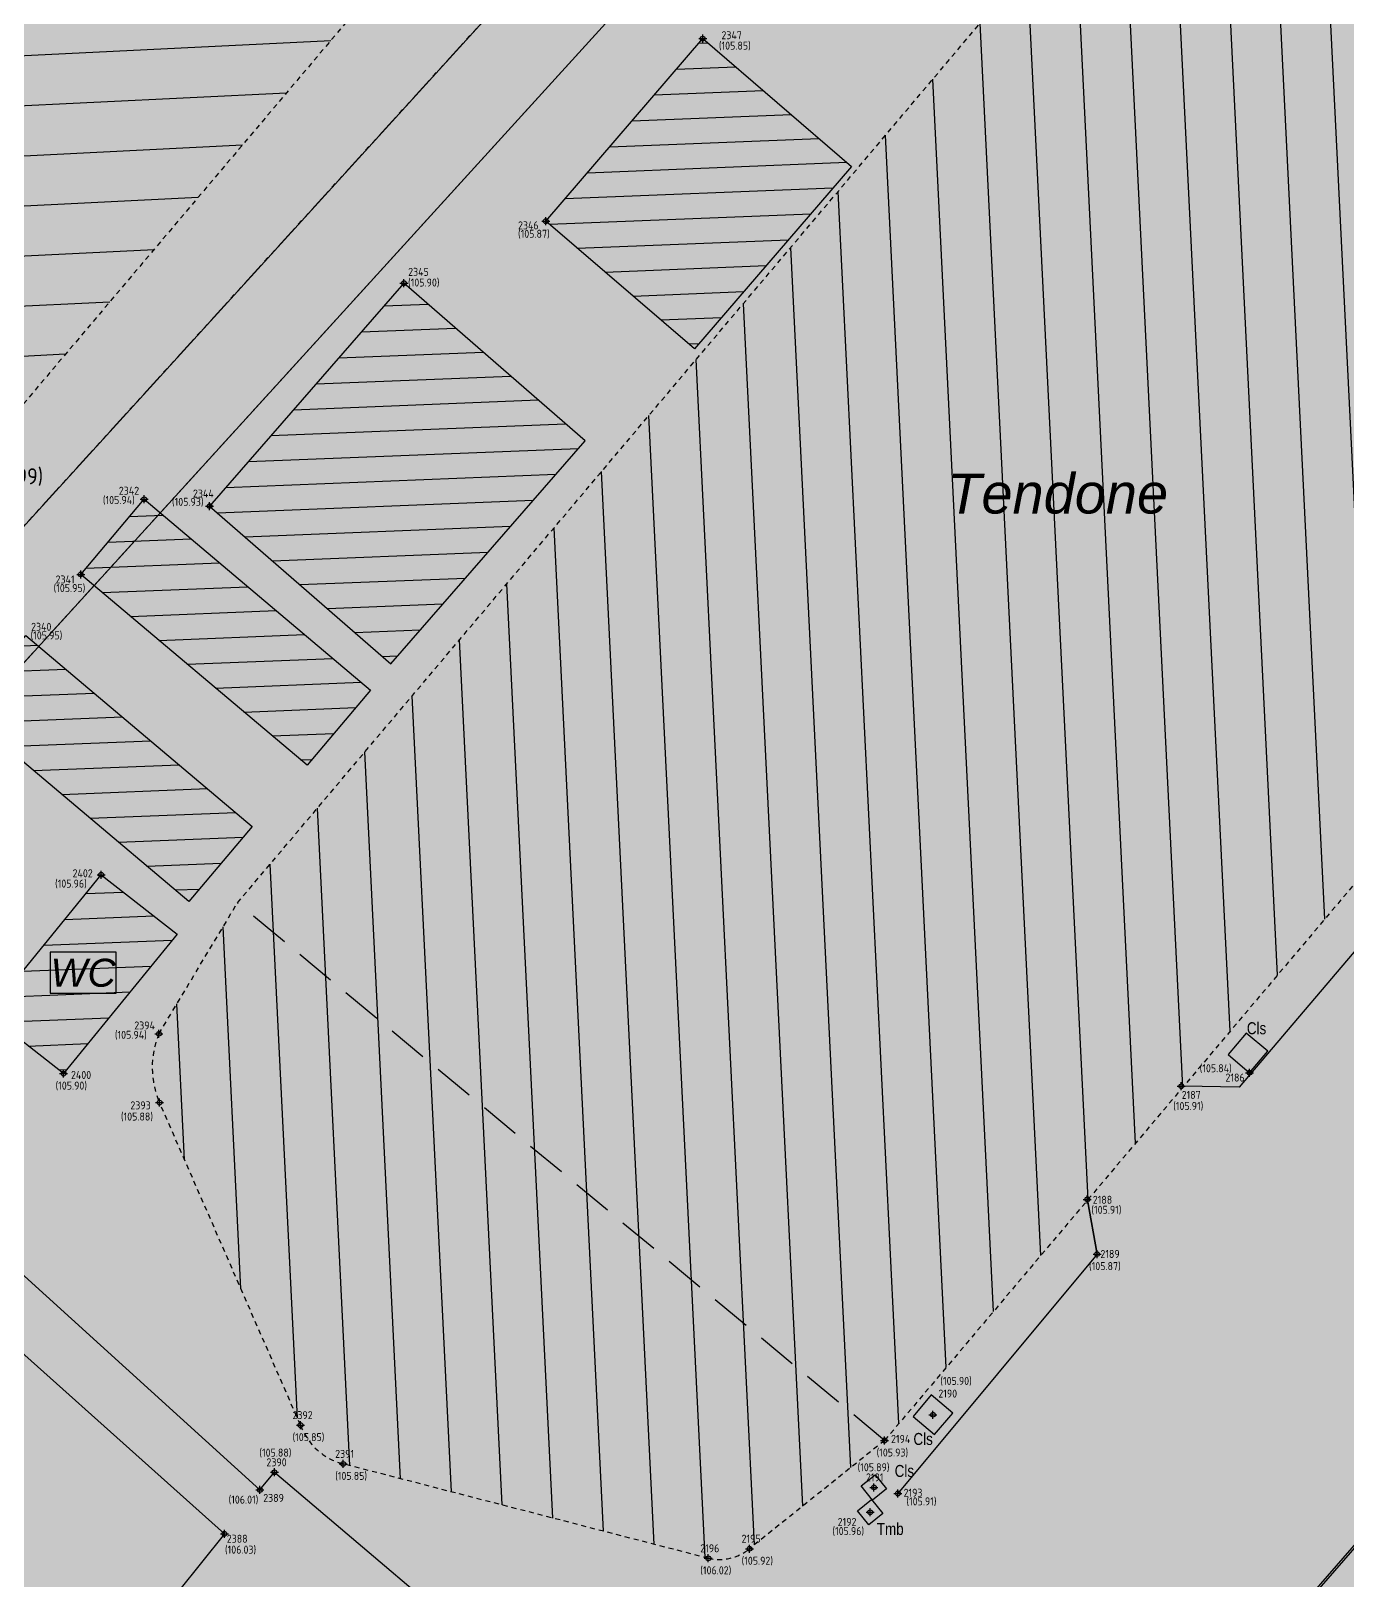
# Model space of a CAD drawing. Extents: x 9555 to 11275, y -8412 to -6382.
# Drawn here: x 10389.65 to 10422.53, y -7851.13 to -7812.42 of the extents above; entities that cross this region are included whole.
import ezdxf
from ezdxf.enums import TextEntityAlignment as Align

# ---------------------------------------------------------------- set-up
doc = ezdxf.new("R2010")
doc.units = 0
doc.header["$MEASUREMENT"] = 0
doc.header["$XCLIPFRAME"] = 2
doc.header["$PDMODE"] = 33
doc.header["$PDSIZE"] = 0.12
for name, pattern in [('DASHEDX2', [1.5, 1, -0.5]), ('HIDDEN2', [0.1875, 0.125, -0.0625]), ('PHANTOM2', [1.25, 0.625, -0.125, 0.125, -0.125, 0.125, -0.125])]:
    doc.linetypes.add(name, pattern=pattern)
doc.layers.get('0').update_dxf_attribs({"color": 53, "lineweight": 50})
for name, color, linetype in [('01_PROG', 7, 'Continuous'), ('02_CAT', 7, 'Continuous'), ('Conf Lotti-Retino', 253, 'Continuous'), ('GEI-Nome_P', 6, 'Continuous'), ('GEI-Punti', 7, 'Continuous'), ('Gei-Punti_3D', 3, 'Continuous'), ('GEI-Quote_P', 3, 'Continuous'), ('GEI-Simboli', 6, 'Continuous'), ('Immagine', 181, 'Continuous'), ('Ril-Aiuola_Retino', 85, 'Continuous'), ('Ril-Fabbr_Retino', 8, 'Continuous'), ('Ril-Rec', 4, 'Continuous'), ('Ril-Strada_Marciapiede', 4, 'Continuous'), ('Ril-Struttura_cls', 4, 'Continuous'), ('Ril-Tomb_CEMENTO-Cls', 5, 'Continuous'), ('Ril-Tombino', 5, 'Continuous')]:
    doc.layers.add(name, color=color, linetype=linetype)
for name, color, linetype, lineweight in [('Conf Lotti', 2, 'PHANTOM2', 30), ('Fr01 Fgl. 957D', 140, 'Continuous', 30), ('Ril-Fabbr_Container-Prefabbricato', 7, 'Continuous', 30), ('Ril-Fabbr_Tendone', 7, 'HIDDEN2', 30)]:
    doc.layers.add(name, color=color, linetype=linetype, lineweight=lineweight)
doc.styles.add('ArialCorsivo', font='ariali.ttf')
doc.styles.add('HELVLA', font='helvl', dxfattribs={"width": 0.8})
doc.styles.get("Standard").update_dxf_attribs({"font": 'isocp.shx'})
picture_1 = doc.add_image_def('image1.png', size_in_pixel=(3510, 4950))
picture_2 = doc.add_image_def('image3.png', size_in_pixel=(3510, 4950))
pattern_1 = [(90, (-0.72, 1.08), (-1.14, 0.66), [0.06, -1.005, 0.045, -0.435, 0.09, -1.065]), (100, (-1.335, 0.795), (-1.42672142, 0.40338068), [0.105, -0.255, 0.135, -0.795, 0.075, -0.99]), (110, (-0.855, 0.645), (-1.104881267, 0.66735477), [0.12, -0.825, 0.105, -0.615, 0.075, -0.48]), (120, (-0.765, 1.08), (-1.27025934, -0.10984628), [0.075, -0.495, 0.06, -0.735, 0.045, -0.975]), (130, (-1.095, 0.66), (-1.081851777, 0.169179587), [0.06, -0.66, 0.045, -0.42, 0.12, -0.765]), (140, (-0.555, 0.885), (-1.17866747, -0.40123932), [0.03, -0.555, 0.075, -0.915, 0.09, -0.465]), (150, (-0.66, 0.93), (-1.11853829, -0.49736515), [0.075, -0.615, 0.03, -0.72, 0.06, -0.555]), (160, (-0.48, 0.765), (-1.07793424, -0.54946135), [0.045, -0.285, 0.09, -0.48, 0.06, -0.66]), (170, (-1.365, 0.84), (-0.82359725, -1.04282672), [0.105, -0.66, 0.045, -0.78, 0.09, -0.735]), (180, (-0.72, 0.93), (-0.555, -1.32), [0.09, -0.465, 0.06, -0.915, 0.03, -0.93]), (190, (-1.185, 0.69), (-0.72572646, -1.239857295), [0.105, -0.585, 0.09, -0.48, 0.105, -1.095]), (200, (-0.33, 0.585), (-0.40845569, -1.20220171), [0.12, -0.39, 0.06, -0.795, 0.09, -0.87]), (210, (-0.51, 0.18), (-0.14246134, -1.43324972), [0.075, -1.005, 0.09, -0.465, 0.105, -0.615]), (220, (-0.18, 0.51), (-0.356330406, -1.395538836), [0.045, -0.33, 0.06, -0.645, 0.12, -0.84]), (230, (-1.38, 0.06), (0.17102844, -1.10298426), [0.09, -0.54, 0.105, -0.465, 0.06, -0.63]), (240, (-0.09, 1.305), (0.60383629, -1.02412486), [0.06, -0.42, 0.12, -0.93, 0.105, -0.855]), (250, (-0.93, 0.315), (0.81214345, -1.18950537), [0.09, -0.63, 0.075, -0.57, 0.06, -0.915]), (260, (-0.57, 0.405), (0.845615826, -1.078220235), [0.135, -0.495, 0.09, -0.675, 0.12, -0.66])]

# ---------------------------------------------------------------- blocks, each defined once
blk = doc.blocks.new('Prefabb-N')
at = {"layer": 'Ril-Fabbr_Container-Prefabbricato', "color": 6}
blk.add_lwpolyline([(-0.825, -0.514), (0.825, -0.514), (0.825, 0.514), (-0.825, 0.514)], close=True, dxfattribs=at)
at = {"layer": 'Ril-Fabbr_Container-Prefabbricato', "color": 6, "style": 'ArialCorsivo', "flags": 4}
blk.add_attdef('Nm', text='', height=0.7, dxfattribs=at).set_placement((0, 0), align=Align.MIDDLE)
blk = doc.blocks.new('20043-1_Prog-Confini')
at = {"layer": 'Conf Lotti-Retino'}
h = blk.add_hatch(color=41, dxfattribs=at)
h.paths.add_polyline_path([(10374.985, -7844.136), (10442.939, -7769.415), (10408.825, -7738.391), (10347.147, -7755.842), (10315.8, -7790.312)])
h.paths.add_polyline_path([(10420.764, -7790.38), (10376.072, -7749.737), (10373.722, -7750.402), (10338.402, -7789.24), (10384.049, -7830.752)], flags=16)
for points in [[(10420.764, -7790.38), (10376.072, -7749.737), (10373.722, -7750.402), (10338.402, -7789.24), (10384.049, -7830.752)], [(10374.985, -7844.136), (10442.939, -7769.415), (10528.018, -7846.787), (10491.686, -7886.738), (10437.68, -7837.623), (10406.058, -7872.394)]]:
    blk.add_hatch(color=41, dxfattribs=at).paths.add_polyline_path(points)
at = {"layer": 'Conf Lotti'}
blk.add_line((10374.985, -7844.136), (10442.939, -7769.415), dxfattribs=at)
blk.add_lwpolyline([(10420.764, -7790.38), (10376.072, -7749.737), (10373.722, -7750.402), (10338.402, -7789.24), (10384.049, -7830.752)], close=True, dxfattribs=at)
blk.add_lwpolyline([(10420.764, -7790.38), (10376.072, -7749.737), (10373.722, -7750.402), (10338.402, -7789.24), (10384.049, -7830.752)], close=True, dxfattribs=at)
blk = doc.blocks.new('-Fgl. 957D Estratto Foglio Intero_PostFR1')
at = {"layer": 'Immagine'}
image = blk.add_image(picture_1, insert=(10047.107, -8052.467), size_in_units=(594.323, 838.148), rotation=0.001621, dxfattribs=at)
image.set_boundary_path([(307.502, 335.181), (3170.12, 4586.921)])
image.dxf.flags = 15
blk = doc.blocks.new('-Fgl. 958 Estratto Foglio Intero_PostFR3')
at = {"layer": 'Immagine'}
image = blk.add_image(picture_2, insert=(9716.786, -8308.175), size_in_units=(1485.814, 2095.379), rotation=-0.001044, dxfattribs=at)
image.set_boundary_path([(486.986, 415.0435), (2987.88, 4584.8433)])
image.dxf.flags = 15
blk = doc.blocks.new('- Fogli_Unione (Estratti_20043_SpostatoComeAll.957E_SuRIL_PostFR1-FR2-FR3 (2021-02-08)')
for name in ['-Fgl. 958 Estratto Foglio Intero_PostFR3', '-Fgl. 957D Estratto Foglio Intero_PostFR1']:
    blk.add_blockref(name, (0, 0))
blk = doc.blocks.new('2493-1_PostFRAZ')
at = {"layer": 'Fr01 Fgl. 957D'}
blk.add_line((10374.985, -7844.136), (10442.939, -7769.415), dxfattribs=at)
blk.add_lwpolyline([(10420.764, -7790.38), (10376.072, -7749.737), (10373.722, -7750.402), (10338.402, -7789.24), (10384.049, -7830.752)], close=True, dxfattribs=at)
at = {"layer": '02_CAT'}
blk.add_blockref('- Fogli_Unione (Estratti_20043_SpostatoComeAll.957E_SuRIL_PostFR1-FR2-FR3 (2021-02-08)', (2.401, 6.764), dxfattribs=at)

msp = doc.modelspace()

# ---------------------------------------------------------------- hatches: boundary and pattern name
at = {"layer": 'Ril-Aiuola_Retino'}
h = msp.add_hatch(dxfattribs=at)
h.set_pattern_fill('TEXTURE', color=256, scale=1.5, angle=90, style=0)
h.set_pattern_definition(pattern_1)
h.paths.add_polyline_path([(10377.265, -7845.645), (10377.289, -7845.742), (10377.218, -7845.759), (10385.452, -7858.745), (10391.08, -7863.774), (10391.871, -7862.896), (10391.871, -7862.804, -0.350264), (10391.482, -7862.316, -0.913739), (10392.474, -7862.227), (10393.937, -7860.602)])
h.paths.add_polyline_path([(10413.584, -7868.804, 0.236892), (10413.172, -7866.856), (10413.266, -7866.782), (10416.752, -7862.793), (10416.752, -7862.663, 0.183214), (10419.069, -7862.774), (10425.972, -7855.113, 0.263005), (10425.826, -7853.767), (10425.923, -7853.697), (10428.699, -7847.691), (10428.699, -7847.57), (10429.688, -7847.687), (10430.658, -7847.584), (10430.925, -7847.317), (10433.357, -7840.757), (10433.47, -7840.798), (10435.746, -7835.473), (10435.616, -7835.625), (10435.559, -7835.577), (10414.821, -7859.413), (10414.821, -7859.444), (10414.793, -7859.444), (10405.04, -7870.655), (10404.866, -7870.841), (10405.318, -7871.264), (10404.908, -7871.702), (10404.456, -7871.279), (10402.01, -7873.895), (10405.262, -7876.666, 0.283255), (10406.326, -7876.831)])
h.paths.add_polyline_path([(10411.15, -7867.233, -1), (10411.85, -7867.233, -1)], flags=16)
h.paths.add_polyline_path([(10405.502, -7874.131, -1), (10404.802, -7874.131, -1)], flags=16)
h.paths.add_polyline_path([(10404.318, -7873.251), (10404.045, -7873.543), (10403.753, -7873.27), (10404.026, -7872.978)], flags=16)
h.paths.add_polyline_path([(10417.145, -7860.806, -1), (10417.945, -7860.806, -1)], flags=16)
h.paths.add_polyline_path([(10404.28, -7871.945), (10404.88, -7871.945), (10404.88, -7871.522), (10404.28, -7871.522)], flags=24)
h.paths.add_polyline_path([(10403.414, -7872.995), (10404.013, -7872.995), (10404.013, -7872.572), (10403.414, -7872.572)], flags=24)
h = msp.add_hatch(dxfattribs=at)
h.set_pattern_fill('TEXTURE', color=256, scale=1.5, angle=90)
h.set_pattern_definition(pattern_1)
h.paths.add_polyline_path([(10421.277, -7874.588), (10418.837, -7872.375), (10418.767, -7872.375), (10415.857, -7875.578), (10418.298, -7877.866)])
h.paths.add_polyline_path([(10418.625, -7874.349, -1), (10419.125, -7874.349, -1)], flags=16)
h.paths.add_polyline_path([(10366.64, -7934.316), (10366.22, -7933.14, -0.221447), (10363.715, -7933.153), (10356.141, -7941.233), (10348.064, -7950.231, 0.679608), (10350.238, -7952.359), (10350.758, -7952.048), (10350.541, -7951.847), (10357.644, -7944.175)])
h.paths.add_polyline_path([(10356.517, -7942.781), (10356.15, -7943.19), (10355.74, -7942.823), (10356.108, -7942.413)], flags=16)
h.paths.add_polyline_path([(10354.108, -7945.641), (10353.574, -7946.236), (10352.979, -7945.701), (10353.513, -7945.106)], flags=16)
h.paths.add_polyline_path([(10376.527, -7923.496), (10374.281, -7921.441), (10374.273, -7921.441), (10371.294, -7924.727), (10371.191, -7925.686), (10370.474, -7926.5), (10370.474, -7926.451), (10369.553, -7926.669), (10369.065, -7927.265), (10372.366, -7928.042)])
edge = h.paths.add_edge_path(flags=16)
edge.add_ellipse((10370.869, -7926.24), major_axis=(-0.158, -0.158), ratio=0.447214, start_angle=0, end_angle=360)
edge.add_line((10371.033, -7926.24), (10370.988, -7926.24))
edge.add_ellipse((10370.869, -7926.24), major_axis=(-0.158, -0.158), ratio=0.447214, start_angle=0, end_angle=360)
edge.add_line((10370.705, -7926.24), (10370.749, -7926.24))
edge = h.paths.add_edge_path(flags=16)
edge.add_ellipse((10370.869, -7926.24), major_axis=(-0.158, -0.158), ratio=0.447214, start_angle=0, end_angle=360)
h.paths.add_polyline_path([(10391.814, -7906.792), (10389.46, -7904.684), (10376.513, -7918.969), (10378.775, -7921.04)])
h.paths.add_polyline_path([(10449.631, -7852.169), (10445.877, -7854.903), (10443.598, -7857.444), (10467.061, -7878.931), (10468.6, -7877.263), (10459.662, -7865.327)])
h.paths.add_polyline_path([(10447.756, -7858.176, -1), (10447.256, -7858.176, -1)], flags=16)
h.paths.add_polyline_path([(10452.923, -7862.827, -1), (10452.423, -7862.827, -1)], flags=16)
h.paths.add_polyline_path([(10457.617, -7867.317, -1), (10457.117, -7867.317, -1)], flags=16)
h.paths.add_polyline_path([(10461.858, -7871.503, -1), (10461.458, -7871.503, -1)], flags=16)
h.paths.add_polyline_path([(10466.48, -7875.691, -1), (10465.98, -7875.691, -1)], flags=16)
h.paths.add_polyline_path([(10442.633, -7852.719), (10439.683, -7850.073), (10437.07, -7852.987), (10438.942, -7854.663), (10439.942, -7853.545), (10440.925, -7854.546)])
h.paths.add_polyline_path([(10439.601, -7851.025, -1), (10440.201, -7851.025, -1)], flags=16)
h.paths.add_polyline_path([(10436.565, -7857.765), (10434.075, -7855.528), (10421.405, -7869.471), (10423.884, -7871.719)])
h.paths.add_polyline_path([(10432.223, -7859.253, -1), (10432.723, -7859.253, -1)], flags=16)
h.paths.add_polyline_path([(10428.227, -7864.357, -1), (10427.727, -7864.357, -1)], flags=16)
h.paths.add_polyline_path([(10423.728, -7869.501, -1), (10423.128, -7869.501, -1)], flags=16)
h.paths.add_polyline_path([(10415.899, -7880.521), (10413.419, -7878.239), (10395.983, -7897.519), (10398.381, -7899.745)])
h.paths.add_polyline_path([(10412.528, -7881.195, -1), (10413.228, -7881.195, -1)], flags=16)
h.paths.add_polyline_path([(10408.427, -7886.461, -1), (10407.927, -7886.461, -1)], flags=16)
h.paths.add_polyline_path([(10403.817, -7891.468, -1), (10403.367, -7891.468, -1)], flags=16)
h.paths.add_polyline_path([(10399.337, -7896.598, -1), (10398.537, -7896.598, -1)], flags=16)
edge = h.paths.add_edge_path()
edge.add_line((10337.975, -7966.122), (10345.57, -7957.795))
edge.add_arc((10344.121, -7956.981), 1.662, 330.6636, 483.5402)
edge.add_line((10343.203, -7955.595), (10335.607, -7963.922))
edge.add_arc((10337.056, -7964.736), 1.662, 150.6636, 303.5402)
edge = h.paths.add_edge_path(flags=16)
edge.add_ellipse((10343.602, -7955.995), major_axis=(0.125, 0.136), ratio=0.702703, start_angle=0, end_angle=360)
edge = h.paths.add_edge_path(flags=16)
edge.add_arc((10340.588, -7960.779), 0.2, 0, 360)
h.paths.add_polyline_path([(10356.194, -7942.401), (10356.793, -7942.401), (10356.793, -7941.978), (10356.194, -7941.978)], flags=24)
h.paths.add_polyline_path([(10337.612, -7962.717), (10338.203, -7963.256), (10338.743, -7962.665), (10338.152, -7962.126)], flags=16)
h.paths.add_polyline_path([(10336.928, -7963.891), (10337.371, -7964.296), (10337.775, -7963.852), (10337.332, -7963.448)], flags=16)
at = {"layer": 'Ril-Fabbr_Retino'}
h = msp.add_hatch(dxfattribs=at)
h.set_pattern_fill('ANSI31', color=256, scale=10, angle=-42.1821, style=0)
h.set_pattern_definition([(2.8179, (10124.551, -7924.9433), (-0.061452, 1.2484885), [])])
h.paths.add_polyline_path([(10410.751, -7796.557), (10388.204, -7823.225), (10341.901, -7784.09), (10364.293, -7757.441)])
h = msp.add_hatch(dxfattribs=at)
h.set_pattern_fill('ANSI31', color=256, scale=10, angle=47.8179, style=0)
h.set_pattern_definition([(92.8179, (1107.4237, 1995.9194), (-1.24848853, -0.06145226), [])])
h.paths.add_polyline_path([(10438.194, -7815.394), (10410.975, -7847.646), (10407.602, -7850.351), (10406.571, -7850.591), (10397.449, -7848.231), (10396.383, -7847.263), (10392.862, -7839.2), (10392.847, -7837.481), (10394.809, -7834.207), (10422.029, -7801.954), (10425.438, -7799.031), (10427.058, -7798.846), (10435.802, -7801.118), (10436.616, -7801.866), (10440.421, -7810.398), (10440.391, -7811.74)])
h = msp.add_hatch(dxfattribs=at)
h.set_pattern_fill('ANSI31', color=256, scale=5, angle=317.29473, style=0)
h.paths.add_polyline_path([(10402.512, -7817.171), (10406.431, -7812.609), (10410.148, -7815.802), (10406.229, -7820.364)])
h = msp.add_hatch(dxfattribs=at)
h.set_pattern_fill('ANSI31', color=256, scale=5, angle=317.29473, style=0)
h.paths.add_polyline_path([(10398.636, -7828.233), (10403.491, -7822.662), (10398.968, -7818.72), (10394.113, -7824.291)])
h = msp.add_hatch(dxfattribs=at)
h.set_pattern_fill('ANSI31', color=256, scale=5, angle=317.29473, style=0)
h.paths.add_polyline_path([(10390.892, -7825.999), (10392.477, -7824.121), (10398.133, -7828.892), (10396.548, -7830.771)])
h = msp.add_hatch(dxfattribs=at)
h.set_pattern_fill('ANSI31', color=256, scale=5, angle=317.29473, style=0)
h.paths.add_polyline_path([(10389.521, -7827.528), (10395.178, -7832.298), (10393.595, -7834.176), (10387.937, -7829.406)])
h = msp.add_hatch(dxfattribs=at)
h.set_pattern_fill('ANSI31', color=256, scale=5, angle=317.29473, style=0)
edge = h.paths.add_edge_path()
edge.add_line((10391.403, -7833.506), (10393.3, -7834.99))
edge.add_line((10393.3, -7834.99), (10390.463, -7838.477))
edge.add_line((10390.463, -7838.477), (10388.566, -7836.993))
edge.add_line((10388.566, -7836.993), (10391.403, -7833.507))

# ---------------------------------------------------------------- linework, layer by layer
at = {"layer": 'GEI-Punti'}
for p in [(10406.431, -7812.609), (10402.512, -7817.171), (10398.968, -7818.72), (10392.477, -7824.121), (10394.113, -7824.291), (10390.892, -7825.999), (10391.403, -7833.507), (10392.847, -7837.481), (10390.463, -7838.477), (10420.094, -7838.454), (10418.388, -7838.793), (10392.862, -7839.2), (10416.04, -7841.619), (10416.283, -7842.988), (10396.383, -7847.263), (10412.184, -7847.002), (10410.975, -7847.646), (10395.732, -7848.441), (10397.449, -7848.231), (10410.71, -7848.818), (10395.37, -7848.883), (10411.308, -7848.972), (10410.616, -7849.44), (10394.481, -7849.978), (10407.602, -7850.351), (10406.571, -7850.591)]:
    msp.add_point(p, dxfattribs=at)
at = {"layer": 'Gei-Punti_3D'}
for p in [(10406.431, -7812.609, 105.847), (10402.512, -7817.171, 105.87), (10398.968, -7818.72, 105.898), (10392.477, -7824.121, 105.944), (10394.113, -7824.291, 105.929), (10390.892, -7825.999, 105.948), (10391.403, -7833.507, 105.962), (10392.847, -7837.481, 105.944), (10390.463, -7838.477, 105.897), (10420.094, -7838.454, 105.844), (10418.388, -7838.793, 105.911), (10392.862, -7839.2, 105.885), (10416.04, -7841.619, 105.911), (10416.283, -7842.988, 105.872), (10396.383, -7847.263, 105.847), (10412.184, -7847.002, 105.896), (10410.975, -7847.646, 105.929), (10395.732, -7848.441, 105.878), (10397.449, -7848.231, 105.846), (10410.71, -7848.818, 105.889), (10395.37, -7848.883, 106.005), (10411.308, -7848.972, 105.914), (10410.616, -7849.44, 105.96), (10394.481, -7849.978, 106.032), (10407.602, -7850.351, 105.92), (10406.571, -7850.591, 106.024)]:
    msp.add_point(p, dxfattribs=at)
at = {"layer": 'GEI-Simboli'}
for p, q in [((10406.331, -7812.609), (10406.531, -7812.609)), ((10406.431, -7812.709), (10406.431, -7812.509)), ((10402.412, -7817.171), (10402.612, -7817.171)), ((10402.512, -7817.27), (10402.512, -7817.07)), ((10398.868, -7818.72), (10399.068, -7818.72)), ((10398.968, -7818.82), (10398.968, -7818.62)), ((10392.377, -7824.121), (10392.577, -7824.121)), ((10392.477, -7824.221), (10392.477, -7824.021)), ((10394.013, -7824.291), (10394.213, -7824.291)), ((10394.113, -7824.391), (10394.113, -7824.191)), ((10390.892, -7826.099), (10390.892, -7825.899)), ((10390.792, -7825.999), (10390.992, -7825.999)), ((10391.303, -7833.507), (10391.503, -7833.507)), ((10391.403, -7833.607), (10391.403, -7833.407)), ((10392.747, -7837.481), (10392.947, -7837.481)), ((10392.847, -7837.581), (10392.847, -7837.381)), ((10390.363, -7838.477), (10390.563, -7838.477)), ((10390.463, -7838.577), (10390.463, -7838.377)), ((10418.388, -7838.893), (10418.388, -7838.693)), ((10419.994, -7838.454), (10420.194, -7838.454)), ((10420.094, -7838.554), (10420.094, -7838.354)), ((10392.862, -7839.3), (10392.862, -7839.1)), ((10418.288, -7838.793), (10418.488, -7838.793)), ((10392.762, -7839.2), (10392.962, -7839.2)), ((10415.94, -7841.619), (10416.14, -7841.619)), ((10416.04, -7841.719), (10416.04, -7841.519)), ((10416.283, -7843.088), (10416.283, -7842.888)), ((10416.183, -7842.988), (10416.383, -7842.988)), ((10396.383, -7847.363), (10396.383, -7847.163)), ((10412.084, -7847.002), (10412.284, -7847.002)), ((10412.184, -7847.102), (10412.184, -7846.902)), ((10396.283, -7847.263), (10396.483, -7847.263)), ((10410.975, -7847.747), (10410.975, -7847.547)), ((10410.875, -7847.646), (10411.075, -7847.646)), ((10395.732, -7848.541), (10395.732, -7848.341)), ((10397.349, -7848.231), (10397.549, -7848.231)), ((10397.449, -7848.331), (10397.449, -7848.131)), ((10395.37, -7848.983), (10395.37, -7848.783)), ((10395.632, -7848.441), (10395.832, -7848.441)), ((10410.71, -7848.918), (10410.71, -7848.718)), ((10395.27, -7848.883), (10395.47, -7848.883)), ((10410.61, -7848.818), (10410.809, -7848.818)), ((10411.208, -7848.972), (10411.408, -7848.972)), ((10411.308, -7849.072), (10411.308, -7848.872)), ((10410.516, -7849.44), (10410.716, -7849.44)), ((10410.616, -7849.54), (10410.616, -7849.34)), ((10394.481, -7850.078), (10394.481, -7849.878)), ((10394.381, -7849.978), (10394.581, -7849.978)), ((10407.602, -7850.451), (10407.602, -7850.251)), ((10406.471, -7850.591), (10406.671, -7850.591)), ((10406.571, -7850.691), (10406.571, -7850.491)), ((10407.502, -7850.351), (10407.702, -7850.351))]:
    msp.add_line(p, q, dxfattribs=at)
at = {"layer": 'Ril-Fabbr_Container-Prefabbricato'}
for points in [[(10402.512, -7817.171), (10406.431, -7812.609), (10410.148, -7815.802), (10406.229, -7820.364)], [(10398.636, -7828.233), (10403.491, -7822.662), (10398.968, -7818.72), (10394.113, -7824.291)], [(10390.892, -7825.999), (10392.477, -7824.121), (10398.133, -7828.892), (10396.548, -7830.771)], [(10389.521, -7827.528), (10395.178, -7832.298), (10393.595, -7834.176), (10387.937, -7829.406)]]:
    msp.add_lwpolyline(points, close=True, dxfattribs=at)
msp.add_lwpolyline([(10391.403, -7833.506), (10393.3, -7834.99), (10390.463, -7838.477), (10388.566, -7836.993), (10391.403, -7833.507)], dxfattribs=at)
at = {"layer": 'Ril-Fabbr_Tendone', "color": 7, "linetype": 'DASHEDX2'}
msp.add_line((10410.975, -7847.646), (10394.809, -7834.207), dxfattribs=at)
at = {"layer": 'Ril-Fabbr_Tendone'}
msp.add_lwpolyline([(10410.751, -7796.557), (10388.204, -7823.225), (10341.901, -7784.09), (10364.293, -7757.441)], close=True, dxfattribs=at)
at = {"layer": 'Ril-Fabbr_Tendone', "color": 7}
msp.add_lwpolyline([(10440.421, -7810.398, -0.224382), (10440.391, -7811.74), (10438.194, -7815.394), (10410.975, -7847.646), (10407.602, -7850.351, -0.227206), (10406.571, -7850.591), (10397.449, -7848.231, -0.246887), (10396.383, -7847.263), (10392.862, -7839.2, -0.204273), (10392.847, -7837.481), (10394.809, -7834.207), (10422.029, -7801.954), (10425.438, -7799.031, -0.186041), (10427.058, -7798.846), (10435.802, -7801.118, -0.24921), (10436.616, -7801.866)], format="xyb", close=True, dxfattribs=at)
at = {"layer": 'Ril-Rec'}
for points in [[(10377.243, -7845.558), (10396.486, -7862.822), (10405.036, -7870.584), (10435.521, -7835.544)], [(10377.265, -7845.645), (10396.452, -7862.859), (10405.04, -7870.655), (10435.558, -7835.577)]]:
    msp.add_lwpolyline(points, dxfattribs=at)
at = {"layer": 'Ril-Strada_Marciapiede'}
for points in [[(10430.797, -7824.16), (10431.088, -7825.57), (10419.832, -7838.812), (10418.446, -7838.794)], [(10416.283, -7842.988), (10416.044, -7841.64), (10416.283, -7842.988), (10411.308, -7848.972)]]:
    msp.add_lwpolyline(points, dxfattribs=at)
at = {"layer": 'Ril-Struttura_cls'}
for points in [[(10370.18, -7828.237), (10371.289, -7827.015), (10395.37, -7848.883), (10395.732, -7848.441), (10401.835, -7853.62), (10401.375, -7854.205), (10411.47, -7863.211)], [(10380.068, -7837.084), (10394.481, -7849.978), (10393.332, -7851.414), (10399.436, -7856.558), (10400.444, -7855.377), (10410.488, -7864.337)]]:
    msp.add_lwpolyline(points, dxfattribs=at)
at = {"layer": 'Ril-Tomb_CEMENTO-Cls'}
for points in [[(10419.559, -7838.002), (10420.094, -7838.454), (10420.546, -7837.919), (10420.011, -7837.467)], [(10411.69, -7847.044), (10412.225, -7847.496), (10412.677, -7846.961), (10412.142, -7846.509)], [(10410.744, -7848.501), (10411.026, -7848.852), (10410.675, -7849.134), (10410.393, -7848.783)]]:
    msp.add_lwpolyline(points, close=True, dxfattribs=at)
at = {"layer": 'Ril-Tombino'}
msp.add_lwpolyline([(10410.651, -7849.124), (10410.932, -7849.475), (10410.581, -7849.757), (10410.3, -7849.405)], close=True, dxfattribs=at)

# ---------------------------------------------------------------- block references
ref = msp.add_blockref('Prefabb-N', (10390.954, -7835.955))
ref.add_attrib('Nm', 'WC', dxfattribs={"layer": 'Ril-Fabbr_Container-Prefabbricato', "height": 0.7, "style": 'ArialCorsivo'}).set_placement((10390.954, -7835.955), align=Align.MIDDLE)
at = {"layer": '01_PROG'}
msp.add_blockref('20043-1_Prog-Confini', (0, 0), dxfattribs=at)
at = {"layer": '02_CAT'}
msp.add_blockref('2493-1_PostFRAZ', (0, 0), dxfattribs=at)

# ---------------------------------------------------------------- texts
at = {"layer": 'GEI-Nome_P'}
for s, p in [('2347', (10406.899, -7812.624)), ('2346', (10401.817, -7817.376)), ('2345', (10399.073, -7818.538)), ('2342', (10391.844, -7824.009)), ('2344', (10393.696, -7824.079)), ('2341', (10390.264, -7826.226)), ('2340', (10389.652, -7827.409)), ('2402', (10390.689, -7833.57)), ('2394', (10392.23, -7837.373)), ('2400', (10390.649, -7838.61)), ('2186', (10419.492, -7838.676)), ('2187', (10418.398, -7839.108)), ('2393', (10392.132, -7839.37)), ('2188', (10416.177, -7841.73)), ('2189', (10416.368, -7843.084)), ('2190', (10412.319, -7846.573)), ('2392', (10396.183, -7847.113)), ('2194', (10411.138, -7847.707)), ('2391', (10397.249, -7848.081)), ('2390', (10395.532, -7848.291)), ('2191', (10410.51, -7848.668)), ('2389', (10395.452, -7849.182)), ('2193', (10411.45, -7849.052)), ('2192', (10409.804, -7849.781)), ('2388', (10394.541, -7850.202)), ('2196', (10406.371, -7850.441)), ('2195', (10407.402, -7850.201))]:
    msp.add_text(s, height=0.2, dxfattribs=at).set_placement(p)
at = {"layer": 'GEI-Quote_P'}
for s, height, p in [('(105.85)', 0.2, (10406.835, -7812.884)), ('(105.87)', 0.2, (10401.817, -7817.586)), ('(105.90)', 0.2, (10399.07, -7818.805)), ('(105.99)', 0.4, (10388.361, -7823.747)), ('(105.94)', 0.2, (10391.445, -7824.241)), ('(105.93)', 0.2, (10393.172, -7824.286)), ('(105.95)', 0.2, (10390.213, -7826.441)), ('(105.95)', 0.2, (10389.638, -7827.624)), ('(105.96)', 0.2, (10390.251, -7833.828)), ('(105.94)', 0.2, (10391.745, -7837.607)), ('(105.84)', 0.2, (10418.847, -7838.443)), ('(105.90)', 0.2, (10390.263, -7838.877)), ('(105.88)', 0.2, (10391.896, -7839.65)), ('(105.91)', 0.2, (10418.185, -7839.385)), ('(105.91)', 0.2, (10416.141, -7841.98)), ('(105.87)', 0.2, (10416.083, -7843.388)), ('(105.90)', 0.2, (10412.368, -7846.257)), ('(105.85)', 0.2, (10396.183, -7847.663)), ('(105.88)', 0.2, (10395.355, -7848.05)), ('(105.93)', 0.2, (10410.775, -7848.047)), ('(105.89)', 0.2, (10410.3, -7848.415)), ('(105.85)', 0.2, (10397.249, -7848.631)), ('(106.01)', 0.2, (10394.586, -7849.224)), ('(105.91)', 0.2, (10411.52, -7849.267)), ('(105.96)', 0.2, (10409.671, -7850.01)), ('(106.03)', 0.2, (10394.496, -7850.474)), ('(105.92)', 0.2, (10407.402, -7850.751)), ('(106.02)', 0.2, (10406.371, -7850.991))]:
    msp.add_text(s, height=height, dxfattribs=at).set_placement(p)
at = {"layer": 'Ril-Fabbr_Tendone', "style": 'ArialCorsivo'}
msp.add_text('Tendone', height=1, dxfattribs=at).set_placement((10412.543, -7824.478))
at = {"layer": 'Ril-Tomb_CEMENTO-Cls', "style": 'HELVLA', "width": 0.8}
for p in [(10420.268, -7837.337), (10411.938, -7847.602), (10411.47, -7848.402)]:
    msp.add_text('Cls', height=0.3, dxfattribs=at).set_placement(p, align=Align.MIDDLE)
at = {"layer": 'Ril-Tombino', "style": 'HELVLA', "width": 0.8}
msp.add_text('Tmb', height=0.3, dxfattribs=at).set_placement((10411.117, -7849.851), align=Align.MIDDLE)

doc.saveas('drawing.dxf')
